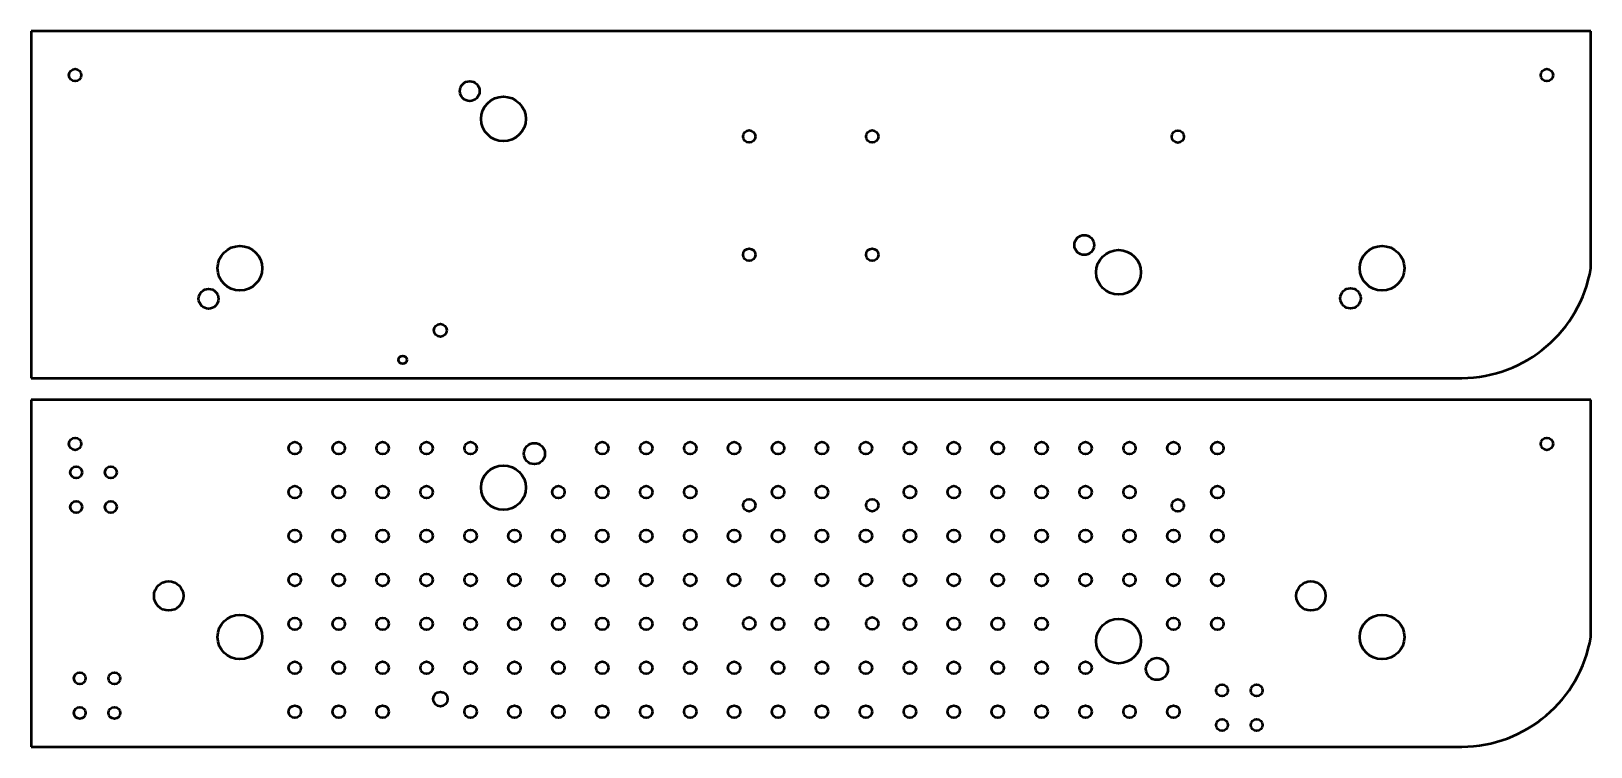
# Model space of a CAD drawing. Header units: inches. Extents: x 0.4 to 18.1, y 11.7 to 19.9.
import ezdxf

# ---------------------------------------------------------------- set-up
doc = ezdxf.new("R2010")
doc.units = ezdxf.units.IN
doc.header["$MEASUREMENT"] = 0
doc.layers.add('Visible (ANSI)', color=7, linetype='Continuous', lineweight=50)

msp = doc.modelspace()

# ---------------------------------------------------------------- linework, layer by layer
at = {"layer": 'Visible (ANSI)'}
for p, q in [((18.108, 19.87), (0.358, 19.87)), ((0.358, 19.87), (0.358, 15.922)), ((18.108, 17.172), (18.108, 19.87)), ((0.358, 15.922), (16.639, 15.922)), ((0.358, 15.672), (0.358, 11.724)), ((18.108, 15.672), (0.358, 15.672)), ((18.108, 12.974), (18.108, 15.672)), ((0.358, 11.724), (16.639, 11.724))]:
    msp.add_line(p, q, dxfattribs=at)
for centre, radius in [((0.858, 19.37), 0.07), ((17.608, 19.37), 0.07), ((5.349, 19.188), 0.113), ((5.733, 18.872), 0.254), ((8.53, 18.672), 0.07), ((9.93, 18.672), 0.07), ((13.408, 18.67), 0.07), ((2.733, 17.172), 0.254), ((8.53, 17.326), 0.07), ((9.93, 17.326), 0.07), ((12.343, 17.436), 0.113), ((15.733, 17.172), 0.254), ((12.733, 17.126), 0.254), ((2.377, 16.824), 0.113), ((15.373, 16.829), 0.116), ((5.015, 16.465), 0.073), ((4.586, 16.129), 0.0469), ((0.858, 15.172), 0.07), ((3.358, 15.124), 0.07), ((3.858, 15.124), 0.07), ((4.358, 15.124), 0.07), ((4.858, 15.124), 0.07), ((5.358, 15.124), 0.07), ((6.085, 15.061), 0.12), ((6.858, 15.124), 0.07), ((7.358, 15.124), 0.07), ((7.858, 15.124), 0.07), ((8.358, 15.124), 0.07), ((8.858, 15.124), 0.07), ((9.358, 15.124), 0.07), ((9.858, 15.124), 0.07), ((10.358, 15.124), 0.07), ((10.858, 15.124), 0.07), ((11.358, 15.124), 0.07), ((11.858, 15.124), 0.07), ((12.358, 15.124), 0.07), ((12.858, 15.124), 0.07), ((13.358, 15.124), 0.07), ((13.858, 15.124), 0.07), ((17.608, 15.172), 0.07), ((0.87, 14.848), 0.0669), ((1.264, 14.848), 0.0669), ((5.733, 14.674), 0.254), ((3.358, 14.624), 0.07), ((3.858, 14.624), 0.07), ((4.358, 14.624), 0.07), ((4.858, 14.624), 0.07), ((6.358, 14.624), 0.07), ((6.858, 14.624), 0.07), ((7.358, 14.624), 0.07), ((7.858, 14.624), 0.07), ((8.858, 14.624), 0.07), ((9.358, 14.624), 0.07), ((10.358, 14.624), 0.07), ((10.858, 14.624), 0.07), ((11.358, 14.624), 0.07), ((11.858, 14.624), 0.07), ((12.358, 14.624), 0.07), ((12.858, 14.624), 0.07), ((13.858, 14.624), 0.07), ((0.87, 14.454), 0.0669), ((1.264, 14.454), 0.0669), ((8.53, 14.474), 0.07), ((9.93, 14.474), 0.07), ((13.408, 14.472), 0.07), ((3.358, 14.124), 0.07), ((3.858, 14.124), 0.07), ((4.358, 14.124), 0.07), ((4.858, 14.124), 0.07), ((5.358, 14.124), 0.07), ((5.858, 14.124), 0.07), ((6.358, 14.124), 0.07), ((6.858, 14.124), 0.07), ((7.358, 14.124), 0.07), ((7.858, 14.124), 0.07), ((8.358, 14.124), 0.07), ((8.858, 14.124), 0.07), ((9.358, 14.124), 0.07), ((9.858, 14.124), 0.07), ((10.358, 14.124), 0.07), ((10.858, 14.124), 0.07), ((11.358, 14.124), 0.07), ((11.858, 14.124), 0.07), ((12.358, 14.124), 0.07), ((12.858, 14.124), 0.07), ((13.358, 14.124), 0.07), ((13.858, 14.124), 0.07), ((3.358, 13.624), 0.07), ((3.858, 13.624), 0.07), ((4.358, 13.624), 0.07), ((4.858, 13.624), 0.07), ((5.358, 13.624), 0.07), ((5.858, 13.624), 0.07), ((6.358, 13.624), 0.07), ((6.858, 13.624), 0.07), ((7.358, 13.624), 0.07), ((7.858, 13.624), 0.07), ((8.358, 13.624), 0.07), ((8.858, 13.624), 0.07), ((9.358, 13.624), 0.07), ((9.858, 13.624), 0.07), ((10.358, 13.624), 0.07), ((10.858, 13.624), 0.07), ((11.358, 13.624), 0.07), ((11.858, 13.624), 0.07), ((12.358, 13.624), 0.07), ((12.858, 13.624), 0.07), ((13.358, 13.624), 0.07), ((13.858, 13.624), 0.07), ((1.923, 13.442), 0.167), ((14.923, 13.442), 0.167), ((2.733, 12.974), 0.254), ((3.358, 13.124), 0.07), ((3.858, 13.124), 0.07), ((4.358, 13.124), 0.07), ((4.858, 13.124), 0.07), ((5.358, 13.124), 0.07), ((5.858, 13.124), 0.07), ((6.358, 13.124), 0.07), ((6.858, 13.124), 0.07), ((7.358, 13.124), 0.07), ((7.858, 13.124), 0.07), ((8.53, 13.128), 0.07), ((8.858, 13.124), 0.07), ((9.358, 13.124), 0.07), ((9.93, 13.128), 0.07), ((10.358, 13.124), 0.07), ((10.858, 13.124), 0.07), ((11.358, 13.124), 0.07), ((11.858, 13.124), 0.07), ((12.733, 12.928), 0.254), ((13.358, 13.124), 0.07), ((13.858, 13.124), 0.07), ((15.733, 12.974), 0.254), ((3.358, 12.624), 0.07), ((3.858, 12.624), 0.07), ((4.358, 12.624), 0.07), ((4.858, 12.624), 0.07), ((5.358, 12.624), 0.07), ((5.858, 12.624), 0.07), ((6.358, 12.624), 0.07), ((6.858, 12.624), 0.07), ((7.358, 12.624), 0.07), ((7.858, 12.624), 0.07), ((8.358, 12.624), 0.07), ((8.858, 12.624), 0.07), ((9.358, 12.624), 0.07), ((9.858, 12.624), 0.07), ((10.358, 12.624), 0.07), ((10.858, 12.624), 0.07), ((11.358, 12.624), 0.07), ((11.858, 12.624), 0.07), ((12.358, 12.624), 0.07), ((13.17, 12.61), 0.125), ((0.911, 12.504), 0.0669), ((1.305, 12.504), 0.0669), ((13.911, 12.366), 0.0669), ((14.305, 12.366), 0.0669), ((5.015, 12.267), 0.0827), ((0.911, 12.11), 0.0669), ((1.305, 12.11), 0.0669), ((3.358, 12.124), 0.07), ((3.858, 12.124), 0.07), ((4.358, 12.124), 0.07), ((5.358, 12.124), 0.07), ((5.858, 12.124), 0.07), ((6.358, 12.124), 0.07), ((6.858, 12.124), 0.07), ((7.358, 12.124), 0.07), ((7.858, 12.124), 0.07), ((8.358, 12.124), 0.07), ((8.858, 12.124), 0.07), ((9.358, 12.124), 0.07), ((9.858, 12.124), 0.07), ((10.358, 12.124), 0.07), ((10.858, 12.124), 0.07), ((11.358, 12.124), 0.07), ((11.858, 12.124), 0.07), ((12.358, 12.124), 0.07), ((12.858, 12.124), 0.07), ((13.358, 12.124), 0.07), ((13.911, 11.972), 0.0669), ((14.305, 11.972), 0.0669)]:
    msp.add_circle(centre, radius, dxfattribs=at)
for centre in [(16.63, 17.421), (16.63, 13.223)]:
    msp.add_arc(centre, 1.499, 270.3519, 350.4504, dxfattribs=at)

doc.saveas('drawing.dxf')
